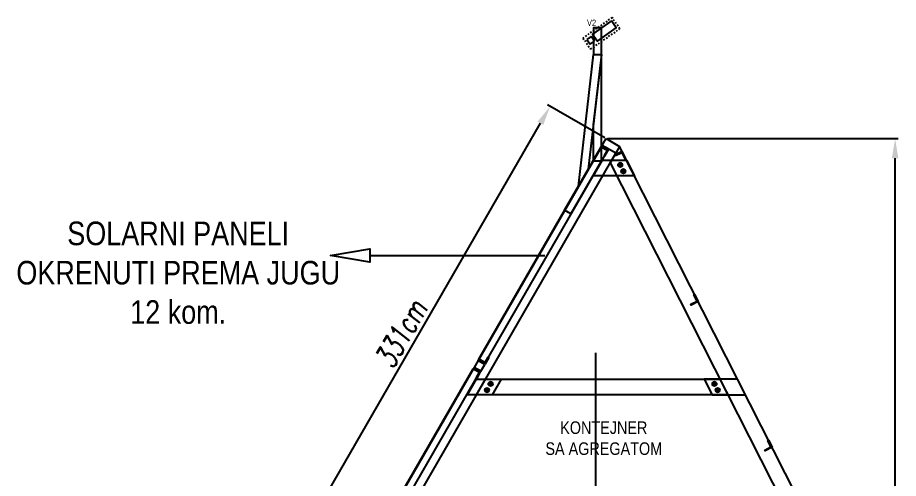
# Model space of a CAD drawing. Header units: millimetres. Extents: x 17886 to 18265, y -8727 to -7321.
# Drawn here: x 17916.6 to 17972.7, y -8119 to -8089.7 of the extents above; entities that cross this region are included whole.
import ezdxf

# ---------------------------------------------------------------- set-up
doc = ezdxf.new("R2010")
doc.units = ezdxf.units.MM
doc.linetypes.add('DASHED', pattern=[0.75, 0.5, -0.25])
doc.linetypes.add('DASHEDX2', pattern=[1.5, 1, -0.5])
for name, color, linetype in [('00 uvodnice', 82, 'Continuous'), ('_Videonadzor', 1, 'Continuous'), ('DIMENS', 4, 'Continuous'), ('Video Nadzor', 3, 'Continuous')]:
    doc.layers.add(name, color=color, linetype=linetype)
doc.styles.add('ARIAL NARROW', font='ARIALN.TTF')
doc.styles.add('KOTE ZA MONNTAZU', font='simplex.shx', dxfattribs={"width": 0.7, "oblique": 8, "height": 1.4})
doc.dimstyles.new('KOTE ZA MONTAZU u cm', dxfattribs={"dimscale": 0, "dimtxt": 1.4, "dimasz": 1.25, "dimexe": 0.2, "dimexo": 0.1, "dimgap": 0.3, "dimtad": 1, "dimlfac": 10, "dimzin": 12, "dimdsep": 46, "dimtxsty": 'KOTE ZA MONNTAZU', "dimcen": 1.25, "dimclrt": 1, "dimadec": 0, "dimazin": 0, "dimtfac": 1, "dimtmove": 0, "dimatfit": 3, "dimfxl": 1, "dimtolj": 2, "dimtzin": 0, "dimarcsym": 0})

# ---------------------------------------------------------------- blocks, each defined once
blk = doc.blocks.new('*D250')
at = {"color": 0, "lineweight": -2, "transparency": 16777216}
for p, q in [((17953.995, -8097.345), (17950.351, -8095.242)), ((17934.6, -8122.924), (17949.9, -8096.424)), ((17937.445, -8126.01), (17933.801, -8123.907))]:
    blk.add_line(p, q, dxfattribs=at)
at = {"color": 0, "transparency": 16777216}
for points in [[(17949.719, -8096.32), (17950.08, -8096.528), (17950.525, -8095.342)], [(17934.419, -8122.82), (17934.78, -8123.029), (17933.975, -8124.007)]]:
    blk.add_solid(points, dxfattribs=at)
at = {"layer": 'Defpoints', "color": 0, "transparency": 16777216}
for p in [(17950.525, -8095.342), (17954.081, -8097.395), (17937.531, -8126.06)]:
    blk.add_point(p, dxfattribs=at)
at = {"color": 1, "transparency": 16777216, "insert": (17941.027, -8109.792), "char_height": 1.4, "attachment_point": 5, "rotation": 60, "style": 'KOTE ZA MONNTAZU'}
blk.add_mtext('\\A2;331cm', dxfattribs=at)
blk = doc.blocks.new('*D253')
at = {"color": 0, "lineweight": -2, "transparency": 16777216}
for p, q in [((17954.181, -8097.395), (17972.689, -8097.395)), ((17972.489, -8151.943), (17972.489, -8098.645)), ((17969.502, -8153.193), (17972.689, -8153.193))]:
    blk.add_line(p, q, dxfattribs=at)
at = {"color": 0, "transparency": 16777216}
for points in [[(17972.28, -8098.645), (17972.697, -8098.645), (17972.489, -8097.395)], [(17972.28, -8151.943), (17972.697, -8151.943), (17972.489, -8153.193)]]:
    blk.add_solid(points, dxfattribs=at)
at = {"layer": 'Defpoints', "color": 0, "transparency": 16777216}
for p in [(17954.081, -8097.395), (17972.489, -8097.395), (17969.402, -8153.193)]:
    blk.add_point(p, dxfattribs=at)
at = {"color": 1, "transparency": 16777216, "insert": (17971.489, -8124.738), "char_height": 1.4, "attachment_point": 5, "rotation": 90, "style": 'KOTE ZA MONNTAZU'}
blk.add_mtext('\\A2;557.98cm', dxfattribs=at)
blk = doc.blocks.new('A$C32FE4A33')
at = {"layer": 'Video Nadzor', "color": 3}
for p, q in [((53.8, 12.2), (49, 12.2)), ((53.8, 7), (49, 7)), ((53.8, 15.6), (65.1, 15.6)), ((53.8, 12.2), (53.8, 15.6)), ((53.8, 7), (53.8, 12.2)), ((53.8, 3.6), (53.8, 7)), ((65.1, 3.6), (53.8, 3.6)), ((65.1, 15.6), (65.1, 3.6))]:
    blk.add_line(p, q, dxfattribs=at)
blk.add_lwpolyline([(0, 18.2), (49, 18.2), (49, 0), (0, 0)], close=True, dxfattribs=at)
blk = doc.blocks.new('A$C15F85CE2')
at = {"layer": '_Videonadzor', "linetype": 'DASHEDX2'}
blk.add_lwpolyline([(0, 28.6), (75.7, 28.6), (75.7, 0), (0, 0)], close=True, dxfattribs=at)
at = {"layer": '_Videonadzor', "color": 3}
blk.add_blockref('A$C32FE4A33', (5.2, 5.7), dxfattribs=at)

msp = doc.modelspace()

# ---------------------------------------------------------------- linework, layer by layer
at = {"color": 4}
msp.add_line((17953.43646, -8155.19343), (17953.43646, -8111.01625), dxfattribs=at)
at = {"color": 30, "true_color": 0xf26722}
for points in [[(17953.789, -8098.80109), (17951.84025, -8102.17643), (17951.44188, -8101.94643), (17953.25784, -8098.80109), (17953.789, -8098.80109), (17953.7828, -8090.35168), (17953.289, -8090.35168), (17953.289, -8092.03934), (17953.78404, -8092.03934), (17952.9472, -8099.33914), (17952.3224, -8100.42131), (17953.289, -8092.03934), (17953.78404, -8092.03934), (17953.26939, -8096.52868), (17953.26939, -8098.80109)], [(17954.08121, -8097.39498), (17954.94723, -8097.89498), (17954.69723, -8098.32799), (17953.83121, -8097.82799), (17954.08121, -8097.39498)], [(17945.82599, -8113.69343), (17946.40334, -8112.69343), (17961.33281, -8112.69343), (17961.84036, -8113.69343), (17945.82599, -8113.69343)]]:
    msp.add_lwpolyline(points, dxfattribs=at)
msp.add_lwpolyline([(17954.69723, -8098.32799), (17953.83121, -8097.82799), (17937.78121, -8125.62741), (17938.64723, -8126.12741)], close=True, dxfattribs=at)
at = {"color": 5}
for points in [[(17954.16842, -8098.14392), (17946.37342, -8111.64526), (17945.97505, -8111.41526), (17953.77005, -8097.91392), (17954.16842, -8098.14392)], [(17946.01842, -8112.26014), (17938.22342, -8125.76147), (17937.82505, -8125.53147), (17945.62005, -8112.03014), (17946.01842, -8112.26014)]]:
    msp.add_lwpolyline(points, dxfattribs=at)
at = {"color": 3}
for points in [[(17954.26422, -8098.07799), (17953.83121, -8097.82799), (17953.80621, -8097.87129), (17954.19592, -8098.09629), (17953.97092, -8098.486), (17954.01422, -8098.511), (17954.26422, -8098.07799)], [(17946.36422, -8111.76119), (17945.93121, -8111.51119), (17945.95621, -8111.46789), (17946.34592, -8111.69289), (17946.57092, -8111.30318), (17946.61422, -8111.32818), (17946.36422, -8111.76119)], [(17946.11422, -8112.1942), (17945.68121, -8111.9442), (17945.65621, -8111.98751), (17946.04592, -8112.21251), (17945.82092, -8112.60222), (17945.86422, -8112.62722), (17946.11422, -8112.1942)]]:
    msp.add_lwpolyline(points, dxfattribs=at)
at = {"color": 5}
msp.add_lwpolyline([(17954.94723, -8097.89498), (17954.34833, -8098.93231), (17968.37101, -8126.56042), (17969.26517, -8126.11266)], close=True, dxfattribs=at)
at = {"color": 8}
for points in [[(17955.1056, -8098.2071), (17954.65853, -8098.43098), (17954.6813, -8098.47549), (17955.08386, -8098.27438), (17955.28734, -8098.67576), (17955.33185, -8098.65298), (17955.1056, -8098.2071)], [(17959.9472, -8107.74888), (17959.50408, -8107.98048), (17959.4813, -8107.93597), (17959.87991, -8107.72715), (17959.67651, -8107.32591), (17959.72102, -8107.30313), (17959.9472, -8107.74888)], [(17964.64975, -8117.01664), (17964.20663, -8117.24824), (17964.18385, -8117.20373), (17964.58247, -8116.9949), (17964.37906, -8116.59366), (17964.42357, -8116.57089), (17964.64975, -8117.01664)]]:
    msp.add_lwpolyline(points, dxfattribs=at)
at = {"color": 6}
for points in [[(17953.86422, -8098.77081), (17955.39164, -8098.77081), (17955.89905, -8099.77081), (17953.28687, -8099.77081)], [(17945.82599, -8112.69343), (17947.40334, -8112.69343), (17946.82599, -8113.69343), (17945.24864, -8113.69343)], [(17962.45612, -8112.69343), (17960.33281, -8112.69343), (17960.84036, -8113.69343), (17962.96353, -8113.69343)]]:
    msp.add_lwpolyline(points, close=True, dxfattribs=at)
at = {"color": 4}
for points in [[(17954.8712, -8099.13432), (17954.9812, -8099.19783), (17955.0912, -8099.13432), (17955.0912, -8099.0073), (17954.9812, -8098.94379), (17954.8712, -8099.0073)], [(17955.07422, -8099.53432), (17955.18422, -8099.59783), (17955.29422, -8099.53432), (17955.29422, -8099.4073), (17955.18422, -8099.34379), (17955.07422, -8099.4073)], [(17946.62014, -8113.05694), (17946.73014, -8113.12045), (17946.84014, -8113.05694), (17946.84014, -8112.92992), (17946.73014, -8112.86641), (17946.62014, -8112.92992)], [(17960.87507, -8113.05694), (17960.98507, -8113.12045), (17961.09507, -8113.05694), (17961.09507, -8112.92992), (17960.98507, -8112.86641), (17960.87507, -8112.92992)], [(17946.3892, -8113.45694), (17946.4992, -8113.52045), (17946.6092, -8113.45694), (17946.6092, -8113.32992), (17946.4992, -8113.26641), (17946.3892, -8113.32992)], [(17961.07809, -8113.45694), (17961.18809, -8113.52045), (17961.29809, -8113.45694), (17961.29809, -8113.32992), (17961.18809, -8113.26641), (17961.07809, -8113.32992)]]:
    msp.add_lwpolyline(points, close=True, dxfattribs=at)
at = {"color": 1}
msp.add_lwpolyline([(17939.04386, -8104.82758), (17939.04386, -8105.24425), (17936.54386, -8104.82758), (17939.04386, -8104.41091), (17939.04386, -8104.82758), (17950.18196, -8104.82758)], dxfattribs=at)
at = {"color": 30, "linetype": 'DASHED', "true_color": 0xf26722}
msp.add_lwpolyline([(17946.36287, -8111.76355), (17945.93121, -8111.51119), (17945.68121, -8111.9442), (17946.11287, -8112.19656)], close=True, dxfattribs=at)
at = {"layer": 'DIMENS'}
for centre, radius in [((17954.9812, -8099.07081), 0.135), ((17954.9812, -8099.07081), 0.07), ((17955.18422, -8099.47081), 0.135), ((17955.18422, -8099.47081), 0.07), ((17946.73014, -8112.99343), 0.135), ((17946.73014, -8112.99343), 0.07), ((17960.98507, -8112.99343), 0.135), ((17960.98507, -8112.99343), 0.07), ((17946.4992, -8113.39343), 0.135), ((17946.4992, -8113.39343), 0.07), ((17961.18809, -8113.39343), 0.135), ((17961.18809, -8113.39343), 0.07)]:
    msp.add_circle(centre, radius, dxfattribs=at)

# ---------------------------------------------------------------- block references
at = {"layer": '_Videonadzor', "linetype": 'Continuous', "lineweight": 5, "ltscale": 0.5, "xscale": -0.02999999999999997, "yscale": 0.02999999999999997, "zscale": 0.02999999999999997, "rotation": 34.89133000166971}
msp.add_blockref('A$C15F85CE2', (17954.96088, -8090.40574), dxfattribs=at)

# ---------------------------------------------------------------- texts
at = {"layer": '00 uvodnice', "color": 0, "linetype": 'Continuous', "attachment_point": 2, "style": 'ARIAL NARROW'}
for s, insert, char_height, width in [('V2', (17953.16039, -8089.82908), 0.4, 1.0283542), ('SOLARNI PANELI \\POKRENUTI PREMA JUGU\\P12 kom.', (17926.8369, -8102.67397), 1.5, 45.4526974), ('KONTEJNER \\PSA AGREGATOM', (17953.93687, -8115.38041), 0.8, 17.114894)]:
    msp.add_mtext(s, dxfattribs=dict(at, insert=insert, char_height=char_height, width=width))

# ---------------------------------------------------------------- dimensions: what is measured, and where the dimension line sits
at = {"color": 4}
for base, p1, angle, picture, middle, dimtype in [((17950.5246, -8095.34157), (17937.53121, -8126.06042), 60, '*D250', (17941.89289, -8110.29214), 161), ((17972.48874, -8097.39498), (17969.40197, -8153.19343), 90, '*D253', (17972.48874, -8124.73825), 160)]:
    dim = msp.add_linear_dim(base=base, p1=p1, p2=(17954.08121, -8097.39498), angle=angle, dimstyle='KOTE ZA MONTAZU u cm', override={"dimscale": 1, "dimpost": 'cm'}, dxfattribs=at)
    dim.commit()
    dim.dimension.update_dxf_attribs({"geometry": picture, "text_midpoint": middle, "dimtype": dimtype})

doc.saveas('drawing.dxf')
